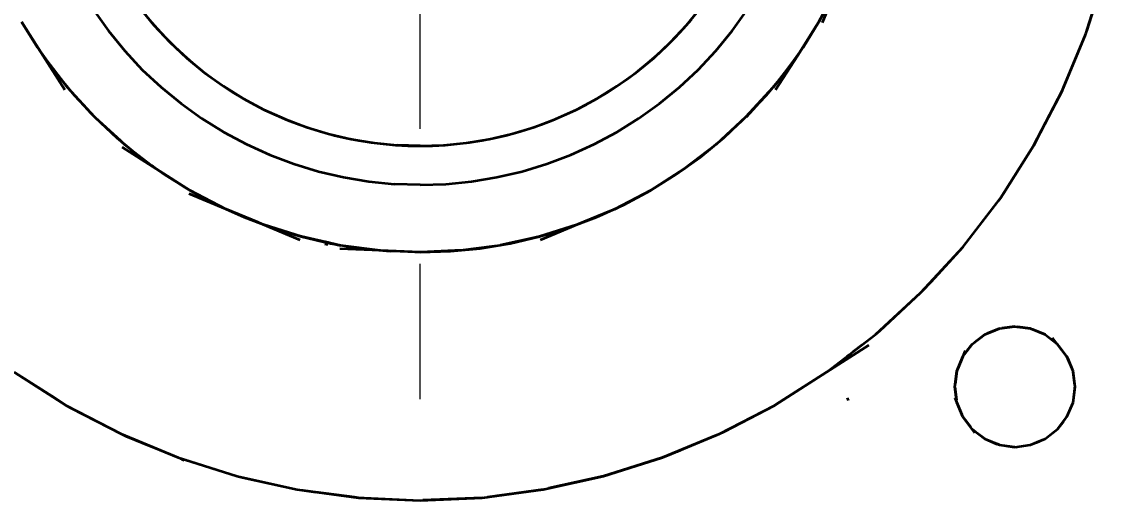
# Model space of a CAD drawing. Header units: millimetres. Extents: x 0 to 420, y 0 to 297.
# Drawn here: x 138.74 to 169.32, y 175.8 to 189.5 of the extents above; entities that cross this region are included whole.
import ezdxf

# ---------------------------------------------------------------- set-up
doc = ezdxf.new("R2010")
doc.units = ezdxf.units.MM
doc.header["$LTSCALE"] = 6
doc.linetypes.add('CENTER', pattern=[5.08, 3.175, -0.635, 0.635, -0.635])
for name, color, linetype, lineweight in [('CENTRO', 7, 'CENTER', 18), ('COTA', 7, 'Continuous', 18), ('VISIVEL', 7, 'Continuous', 35)]:
    doc.layers.add(name, color=color, linetype=linetype, lineweight=lineweight)
doc.styles.add('DESENHO', font='DejaVuSans.ttf')
doc.dimstyles.new('COTA', dxfattribs={"dimtxt": 2.5, "dimasz": 2.2, "dimexe": 1.5, "dimexo": 1, "dimgap": 0.8, "dimtad": 1, "dimdec": 0, "dimtxsty": 'DESENHO', "dimcen": 2.5, "dimazin": 3, "dimtfac": 1, "dimtmove": 0, "dimatfit": 3})

msp = doc.modelspace()

# ---------------------------------------------------------------- linework, layer by layer
at = {"layer": 'CENTRO'}
msp.add_line((150, 156), (150, 236), dxfattribs=at)
at = {"layer": 'VISIVEL'}
for p, q in [((168.795, 189.16), (169.32, 190.825)), ((168.84, 189.31), (169.32, 190.825)), ((161.78, 190.505), (161.26, 189.5)), ((161.78, 190.505), (161.355, 189.475)), ((161.26, 189.5), (161.66, 190.25)), ((142.065, 189.91), (142.48, 189.405)), ((157.52, 189.405), (157.935, 189.91)), ((169.09, 190.09), (168.82, 189.24)), ((140.77, 189.835), (141.195, 189.245)), ((158.805, 189.245), (159.23, 189.835)), ((139.35, 188.545), (138.74, 189.5)), ((138.74, 189.5), (139.19, 188.78)), ((139.265, 188.675), (138.745, 189.49)), ((142.34, 189.57), (142.57, 189.31)), ((142.48, 189.405), (142.93, 188.93)), ((142.57, 189.31), (142.805, 189.055)), ((157.07, 188.93), (157.52, 189.405)), ((157.195, 189.055), (157.43, 189.31)), ((157.43, 189.31), (157.66, 189.57)), ((161.26, 189.5), (160.65, 188.545)), ((160.65, 188.545), (161.175, 189.365)), ((160.81, 188.78), (161.26, 189.5)), ((161.26, 189.5), (161.175, 189.365)), ((168.795, 189.16), (168.84, 189.31)), ((141.195, 189.245), (141.655, 188.68)), ((142.805, 189.055), (143.055, 188.805)), ((156.945, 188.805), (157.195, 189.055)), ((158.345, 188.68), (158.805, 189.245)), ((168.125, 187.55), (168.795, 189.16)), ((168.125, 187.55), (168.795, 189.16)), ((168.185, 187.695), (168.795, 189.16)), ((139.19, 188.78), (139.685, 188.085)), ((139.35, 188.545), (139.265, 188.675)), ((141.655, 188.68), (142.15, 188.15)), ((142.93, 188.93), (143.405, 188.48)), ((143.055, 188.805), (143.31, 188.57)), ((156.595, 188.48), (157.07, 188.93)), ((156.69, 188.57), (156.945, 188.805)), ((157.85, 188.15), (158.345, 188.68)), ((160.315, 188.085), (160.81, 188.78)), ((139.965, 187.58), (139.35, 188.545)), ((139.35, 188.545), (140.04, 187.645)), ((139.35, 188.545), (139.945, 187.77)), ((143.31, 188.57), (143.57, 188.34)), ((143.405, 188.48), (143.91, 188.065)), ((156.09, 188.065), (156.595, 188.48)), ((156.43, 188.34), (156.69, 188.57)), ((160.65, 188.545), (159.96, 187.645)), ((160.555, 188.42), (159.965, 187.65)), ((160.65, 188.545), (160.035, 187.58)), ((160.65, 188.545), (160.555, 188.42)), ((139.685, 188.085), (140.225, 187.43)), ((142.15, 188.15), (142.68, 187.655)), ((143.57, 188.34), (143.845, 188.12)), ((143.845, 188.12), (144.12, 187.91)), ((143.91, 188.065), (144.445, 187.685)), ((155.555, 187.685), (156.09, 188.065)), ((155.88, 187.91), (156.155, 188.12)), ((156.155, 188.12), (156.43, 188.34)), ((157.32, 187.655), (157.85, 188.15)), ((159.775, 187.43), (160.315, 188.085)), ((140.04, 187.645), (139.945, 187.77)), ((144.12, 187.91), (144.41, 187.71)), ((155.59, 187.71), (155.88, 187.91)), ((140.81, 186.81), (140.04, 187.645)), ((140.04, 187.645), (140.7, 186.925)), ((142.68, 187.655), (143.245, 187.195)), ((144.41, 187.71), (144.7, 187.52)), ((144.445, 187.685), (145, 187.34)), ((144.7, 187.52), (145, 187.34)), ((155, 187.34), (155.555, 187.685)), ((155, 187.34), (155.3, 187.52)), ((155.3, 187.52), (155.59, 187.71)), ((156.755, 187.195), (157.32, 187.655)), ((159.96, 187.645), (159.19, 186.81)), ((159.85, 187.53), (159.2, 186.815)), ((159.96, 187.645), (159.85, 187.53)), ((167.32, 186), (168.125, 187.55)), ((167.395, 186.14), (168.125, 187.55)), ((168.125, 187.55), (167.54, 186.425)), ((168.125, 187.55), (168.185, 187.695)), ((140.225, 187.43), (140.81, 186.81)), ((143.245, 187.195), (143.835, 186.77)), ((145, 187.34), (145.575, 187.03)), ((145, 187.34), (145.305, 187.17)), ((145.305, 187.17), (145.615, 187.01)), ((154.385, 187.01), (154.695, 187.17)), ((154.425, 187.03), (155, 187.34)), ((154.695, 187.17), (155, 187.34)), ((156.165, 186.77), (156.755, 187.195)), ((159.19, 186.81), (159.775, 187.43)), ((140.81, 186.81), (140.7, 186.925)), ((145.575, 187.03), (146.175, 186.76)), ((145.615, 187.01), (145.935, 186.865)), ((145.935, 186.865), (146.255, 186.73)), ((153.745, 186.73), (154.065, 186.865)), ((153.825, 186.76), (154.425, 187.03)), ((154.065, 186.865), (154.385, 187.01)), ((140.81, 186.81), (141.645, 186.04)), ((140.81, 186.81), (141.53, 186.15)), ((140.81, 186.81), (141.43, 186.225)), ((143.835, 186.77), (144.45, 186.385)), ((146.175, 186.76), (146.785, 186.53)), ((146.255, 186.73), (146.58, 186.605)), ((146.58, 186.605), (146.91, 186.49)), ((146.785, 186.53), (147.41, 186.34)), ((152.59, 186.34), (153.215, 186.53)), ((153.09, 186.49), (153.42, 186.605)), ((153.215, 186.53), (153.825, 186.76)), ((153.42, 186.605), (153.745, 186.73)), ((155.55, 186.385), (156.165, 186.77)), ((159.19, 186.81), (158.355, 186.04)), ((159.075, 186.7), (158.365, 186.05)), ((158.57, 186.225), (159.19, 186.81)), ((159.19, 186.81), (159.075, 186.7)), ((141.43, 186.225), (142.085, 185.685)), ((144.45, 186.385), (145.09, 186.045)), ((146.91, 186.49), (147.245, 186.385)), ((147.245, 186.385), (147.58, 186.295)), ((147.41, 186.34), (148.05, 186.19)), ((147.58, 186.295), (147.92, 186.22)), ((147.92, 186.22), (148.265, 186.15)), ((151.735, 186.15), (152.08, 186.22)), ((151.95, 186.19), (152.59, 186.34)), ((152.08, 186.22), (152.42, 186.295)), ((152.42, 186.295), (152.755, 186.385)), ((152.755, 186.385), (153.09, 186.49)), ((154.91, 186.045), (155.55, 186.385)), ((157.915, 185.685), (158.57, 186.225)), ((167.335, 186.025), (167.54, 186.425)), ((141.645, 186.04), (141.53, 186.15)), ((141.58, 185.965), (142.545, 185.35)), ((141.645, 186.04), (142.545, 185.35)), ((141.645, 186.04), (142.42, 185.445)), ((145.09, 186.045), (145.75, 185.745)), ((148.05, 186.19), (148.695, 186.085)), ((148.265, 186.15), (148.61, 186.095)), ((148.61, 186.095), (148.955, 186.055)), ((148.695, 186.085), (149.345, 186.02)), ((148.955, 186.055), (149.3, 186.025)), ((149.3, 186.025), (149.65, 186.005)), ((150, 186), (149.345, 186.02)), ((149.65, 186.005), (150, 186)), ((150, 186), (150.655, 186.02)), ((150, 186), (150.35, 186.005)), ((150.35, 186.005), (150.7, 186.025)), ((150.655, 186.02), (151.305, 186.085)), ((150.7, 186.025), (151.045, 186.055)), ((151.045, 186.055), (151.39, 186.095)), ((151.305, 186.085), (151.95, 186.19)), ((151.39, 186.095), (151.735, 186.15)), ((154.25, 185.745), (154.91, 186.045)), ((158.355, 186.04), (157.455, 185.35)), ((157.455, 185.35), (158.23, 185.945)), ((158.355, 186.04), (158.23, 185.945)), ((166.385, 184.53), (167.32, 186)), ((166.385, 184.53), (167.32, 186)), ((166.47, 184.66), (167.32, 186)), ((167.32, 186), (167.395, 186.14)), ((142.085, 185.685), (142.78, 185.19)), ((145.75, 185.745), (146.43, 185.49)), ((153.57, 185.49), (154.25, 185.745)), ((157.22, 185.19), (157.915, 185.685)), ((142.545, 185.35), (142.42, 185.445)), ((143.5, 184.74), (142.545, 185.35)), ((142.545, 185.35), (143.365, 184.825)), ((146.43, 185.49), (147.125, 185.28)), ((152.875, 185.28), (153.57, 185.49)), ((157.455, 185.35), (156.5, 184.74)), ((157.455, 185.35), (157.325, 185.265)), ((142.78, 185.19), (143.5, 184.74)), ((147.125, 185.28), (147.835, 185.115)), ((147.835, 185.115), (148.55, 184.995)), ((148.55, 184.995), (149.275, 184.925)), ((150.725, 184.925), (151.45, 184.995)), ((151.45, 184.995), (152.165, 185.115)), ((152.165, 185.115), (152.875, 185.28)), ((156.5, 184.74), (157.325, 185.265)), ((156.5, 184.74), (157.22, 185.19)), ((143.5, 184.74), (143.365, 184.825)), ((144.505, 184.22), (143.5, 184.74)), ((143.5, 184.74), (144.365, 184.29)), ((143.5, 184.74), (144.25, 184.34)), ((150, 184.9), (149.275, 184.925)), ((150, 184.9), (150.725, 184.925)), ((156.5, 184.74), (155.495, 184.22)), ((155.75, 184.34), (156.5, 184.74)), ((156.5, 184.74), (156.36, 184.67)), ((144.505, 184.22), (143.475, 184.645)), ((155.495, 184.22), (156.36, 184.67)), ((165.32, 183.145), (166.385, 184.53)), ((165.32, 183.145), (166.33, 184.455)), ((165.415, 183.27), (166.385, 184.53)), ((166.385, 184.53), (166.33, 184.455)), ((166.385, 184.53), (166.47, 184.66)), ((144.25, 184.34), (145.025, 183.99)), ((144.505, 184.22), (144.365, 184.29)), ((145.555, 183.785), (144.505, 184.22)), ((145.41, 183.845), (144.515, 184.215)), ((155.495, 184.22), (154.445, 183.785)), ((155.35, 184.16), (154.455, 183.79)), ((154.975, 183.99), (155.75, 184.34)), ((155.495, 184.22), (155.35, 184.16)), ((145.025, 183.99), (145.82, 183.69)), ((145.555, 183.785), (145.41, 183.845)), ((146.61, 183.345), (145.555, 183.785)), ((146.635, 183.445), (145.555, 183.785)), ((146.485, 183.49), (145.565, 183.78)), ((154.445, 183.785), (153.365, 183.445)), ((154.445, 183.785), (153.39, 183.345)), ((154.18, 183.69), (154.975, 183.99)), ((154.445, 183.785), (154.295, 183.735)), ((145.82, 183.69), (146.635, 183.445)), ((146.635, 183.445), (146.485, 183.49)), ((153.365, 183.445), (154.18, 183.69)), ((154.295, 183.735), (153.375, 183.445)), ((146.635, 183.445), (147.745, 183.195)), ((146.635, 183.445), (147.465, 183.25)), ((147.59, 183.23), (146.645, 183.44)), ((147.3, 183.29), (147.38, 183.27)), ((147.38, 183.27), (147.3, 183.29)), ((147.38, 183.27), (147.3, 183.29)), ((147.395, 183.275), (147.305, 183.295)), ((147.39, 183.205), (147.305, 183.23)), ((147.395, 183.275), (147.31, 183.295)), ((147.4, 183.275), (147.315, 183.29)), ((147.315, 183.29), (147.4, 183.275)), ((147.4, 183.275), (147.315, 183.29)), ((147.335, 183.29), (147.42, 183.27)), ((147.465, 183.25), (148.305, 183.11)), ((147.745, 183.195), (147.59, 183.23)), ((148.865, 183.05), (147.745, 183.195)), ((148.71, 183.07), (147.75, 183.195)), ((152.255, 183.195), (151.135, 183.05)), ((152.1, 183.175), (151.14, 183.05)), ((151.695, 183.11), (152.535, 183.25)), ((152.255, 183.195), (152.1, 183.175)), ((153.365, 183.445), (152.255, 183.195)), ((153.21, 183.41), (152.265, 183.2)), ((152.535, 183.25), (153.365, 183.445)), ((153.365, 183.445), (153.21, 183.41)), ((165.32, 183.145), (165.415, 183.27)), ((148.865, 183.05), (147.725, 183.1)), ((148.305, 183.11), (149.15, 183.03)), ((148.865, 183.05), (148.71, 183.07)), ((150, 183), (148.865, 183.05)), ((149.845, 183.005), (148.875, 183.05)), ((150, 183), (149.15, 183.03)), ((150, 183), (149.845, 183.005)), ((151.135, 183.05), (150, 183)), ((150, 183), (150.85, 183.03)), ((150.975, 183.045), (150.01, 183)), ((150.85, 183.03), (151.695, 183.11)), ((151.135, 183.05), (150.975, 183.045)), ((164.14, 181.86), (165.32, 183.145)), ((164.25, 181.975), (165.32, 183.145)), ((165.32, 183.145), (164.415, 182.155)), ((164.94, 182.73), (165, 182.795)), ((165.005, 182.8), (164.945, 182.73)), ((164.95, 182.74), (165.01, 182.805)), ((164.45, 182.195), (164.575, 182.33)), ((164.45, 182.195), (164.57, 182.325)), ((164.565, 182.32), (164.505, 182.25)), ((164.14, 181.86), (164.415, 182.155)), ((164.14, 181.86), (164.25, 181.975)), ((162.855, 180.68), (164.14, 181.86)), ((162.855, 180.68), (164.14, 181.86)), ((162.975, 180.785), (164.14, 181.86)), ((162.855, 180.68), (162.975, 180.785)), ((165.945, 180.68), (166.355, 180.85)), ((165.945, 180.68), (166.135, 180.755)), ((166.355, 180.85), (166.01, 180.705)), ((166.135, 180.755), (166.355, 180.85)), ((166.355, 180.85), (166.795, 180.905)), ((166.355, 180.85), (166.795, 180.905)), ((166.795, 180.905), (166.425, 180.86)), ((166.795, 180.905), (167.235, 180.85)), ((166.845, 180.9), (166.935, 180.89)), ((167.235, 180.85), (166.865, 180.895)), ((167.235, 180.85), (166.935, 180.89)), ((167.235, 180.85), (167.645, 180.68)), ((167.235, 180.85), (167.645, 180.68)), ((167.645, 180.68), (167.3, 180.82)), ((161.47, 179.615), (162.855, 180.68)), ((161.595, 179.715), (162.855, 180.68)), ((165.32, 180.055), (165.59, 180.41)), ((165.59, 180.41), (165.365, 180.115)), ((165.45, 180.225), (165.59, 180.41)), ((165.59, 180.41), (165.945, 180.68)), ((165.945, 180.68), (165.65, 180.455)), ((167.645, 180.68), (167.995, 180.41)), ((167.645, 180.68), (167.995, 180.41)), ((167.995, 180.41), (167.7, 180.635)), ((168.255, 180.07), (167.855, 180.59)), ((168.265, 180.055), (167.995, 180.41)), ((160.275, 178.855), (162.665, 180.38)), ((161.47, 179.615), (162.21, 180.185)), ((162.05, 180.06), (162.12, 180.115)), ((162.055, 180.065), (162.125, 180.12)), ((162.055, 180.065), (162.13, 180.12)), ((162.48, 180.39), (162.21, 180.185)), ((165.245, 179.875), (165.395, 180.23)), ((165.32, 180.055), (165.45, 180.225)), ((168.265, 180.055), (168.04, 180.35)), ((165.15, 179.645), (165.32, 180.055)), ((165.17, 179.69), (165.24, 179.855)), ((165.32, 180.055), (165.18, 179.715)), ((168.435, 179.645), (168.26, 180.07)), ((168.435, 179.645), (168.265, 180.055)), ((168.435, 179.645), (168.295, 179.99)), ((138.53, 179.615), (140, 178.68)), ((138.53, 179.615), (139.685, 178.88)), ((138.66, 179.53), (140, 178.68)), ((160, 178.68), (161.47, 179.615)), ((160.135, 178.765), (161.47, 179.615)), ((161.47, 179.615), (161.595, 179.715)), ((165.095, 179.205), (165.15, 179.645)), ((165.095, 179.205), (165.15, 179.645)), ((165.15, 179.645), (165.105, 179.28)), ((165.185, 179.73), (165.15, 179.645)), ((165.15, 179.645), (165.18, 179.72)), ((168.495, 179.205), (168.435, 179.645)), ((168.49, 179.245), (168.44, 179.62)), ((168.495, 179.205), (168.445, 179.575)), ((165.095, 179.205), (165.14, 178.84)), ((165.15, 178.765), (165.095, 179.205)), ((168.435, 178.765), (168.495, 179.205)), ((168.445, 178.83), (168.5, 179.245)), ((140, 178.68), (139.685, 178.88)), ((162.095, 178.82), (162.07, 178.895)), ((165.3, 178.415), (165.105, 178.88)), ((165.145, 178.815), (165.135, 178.89)), ((168.435, 178.765), (168.485, 179.135)), ((140, 178.68), (140.14, 178.605)), ((140, 178.68), (141.55, 177.875)), ((140, 178.68), (141.55, 177.875)), ((140.14, 178.605), (141.55, 177.875)), ((158.45, 177.875), (160, 178.68)), ((158.45, 177.875), (160, 178.68)), ((158.595, 177.945), (160, 178.68)), ((160, 178.68), (160.135, 178.765)), ((160.015, 178.69), (160.275, 178.855)), ((165.15, 178.765), (165.295, 178.425)), ((165.32, 178.355), (165.15, 178.765)), ((168.265, 178.355), (168.435, 178.765)), ((168.265, 178.355), (168.435, 178.765)), ((168.265, 178.355), (168.41, 178.7)), ((165.665, 177.91), (165.32, 178.355)), ((165.59, 178.005), (165.32, 178.355)), ((165.32, 178.355), (165.545, 178.065)), ((167.995, 178.005), (168.265, 178.355)), ((167.995, 178.005), (168.22, 178.3)), ((165.695, 177.925), (165.59, 178.005)), ((165.59, 178.005), (165.885, 177.78)), ((165.59, 178.005), (165.945, 177.735)), ((167.645, 177.735), (167.995, 178.005)), ((167.645, 177.735), (167.995, 178.005)), ((168.165, 178.225), (167.995, 178.005)), ((141.55, 177.875), (141.695, 177.815)), ((141.55, 177.875), (143.16, 177.205)), ((141.55, 177.875), (141.685, 177.815)), ((141.685, 177.815), (142.4, 177.52)), ((141.695, 177.815), (143.16, 177.205)), ((156.84, 177.205), (158.45, 177.875)), ((158.37, 177.84), (156.84, 177.205)), ((156.985, 177.265), (158.45, 177.875)), ((158.37, 177.84), (158.45, 177.875)), ((158.45, 177.875), (158.595, 177.945)), ((165.945, 177.735), (165.73, 177.9)), ((165.945, 177.735), (166.355, 177.565)), ((165.945, 177.735), (166.285, 177.59)), ((165.945, 177.735), (166.355, 177.565)), ((167.235, 177.565), (167.645, 177.735)), ((167.235, 177.565), (167.645, 177.735)), ((167.235, 177.565), (167.575, 177.705)), ((167.4, 177.63), (167.48, 177.665)), ((167.495, 177.675), (167.425, 177.645)), ((167.43, 177.645), (167.5, 177.675)), ((167.645, 177.735), (167.935, 177.96)), ((157.26, 177.38), (157.345, 177.415)), ((157.26, 177.38), (157.345, 177.415)), ((157.265, 177.38), (157.35, 177.415)), ((166.19, 177.63), (166.355, 177.565)), ((166.355, 177.565), (166.205, 177.625)), ((166.355, 177.565), (166.845, 177.5)), ((166.355, 177.565), (166.72, 177.515)), ((166.355, 177.565), (166.795, 177.505)), ((166.795, 177.505), (167.235, 177.565)), ((166.795, 177.505), (167.16, 177.555)), ((166.865, 177.515), (167.235, 177.565)), ((143.16, 177.205), (143.31, 177.16)), ((143.16, 177.205), (144.825, 176.68)), ((143.23, 177.185), (143.375, 177.14)), ((143.245, 177.18), (143.335, 177.15)), ((143.245, 177.18), (143.335, 177.15)), ((143.255, 177.165), (143.33, 177.135)), ((143.31, 177.16), (144.825, 176.68)), ((155.175, 176.68), (156.84, 177.205)), ((156.84, 177.205), (155.33, 176.73)), ((156.84, 177.205), (156.985, 177.265)), ((155.595, 176.815), (155.175, 176.68)), ((144.825, 176.68), (144.98, 176.645)), ((144.825, 176.68), (146.525, 176.305)), ((144.825, 176.68), (146.525, 176.305)), ((144.98, 176.645), (146.525, 176.305)), ((153.475, 176.305), (155.175, 176.68)), ((155.175, 176.68), (153.63, 176.34)), ((155.175, 176.68), (155.33, 176.73)), ((146.525, 176.305), (146.685, 176.285)), ((146.525, 176.305), (148.255, 176.075)), ((146.525, 176.305), (147.05, 176.235)), ((146.685, 176.285), (148.255, 176.075)), ((148.145, 176.09), (147.05, 176.235)), ((151.745, 176.075), (153.475, 176.305)), ((151.745, 176.075), (152.16, 176.13)), ((153.475, 176.305), (151.9, 176.095)), ((152.955, 176.235), (152.16, 176.13)), ((153.475, 176.305), (152.955, 176.235)), ((153.475, 176.305), (153.63, 176.34)), ((148.255, 176.075), (148.145, 176.09)), ((148.255, 176.075), (148.415, 176.07)), ((148.255, 176.075), (150, 176)), ((148.415, 176.07), (150, 176)), ((150, 176), (151.745, 176.075)), ((150, 176), (150.16, 176.005)), ((150, 176), (150.075, 176.005)), ((151.745, 176.075), (150.075, 176.005)), ((150.16, 176.005), (151.745, 176.075)), ((150.635, 176.03), (150.725, 176.03)), ((150.64, 176.03), (150.735, 176.03)), ((150.645, 176.03), (150.735, 176.03)), ((151.745, 176.075), (151.9, 176.095))]:
    msp.add_line(p, q, dxfattribs=at)

# ---------------------------------------------------------------- dimensions: what is measured, and where the dimension line sits
at = {"layer": 'COTA'}
msp.add_linear_dim(base=(105, 160), p1=(114, 160), p2=(150, 196), angle=90, text='72 (H)', dimstyle='COTA', override={"dimlfac": 2}, dxfattribs=at).render()

doc.saveas('drawing.dxf')
